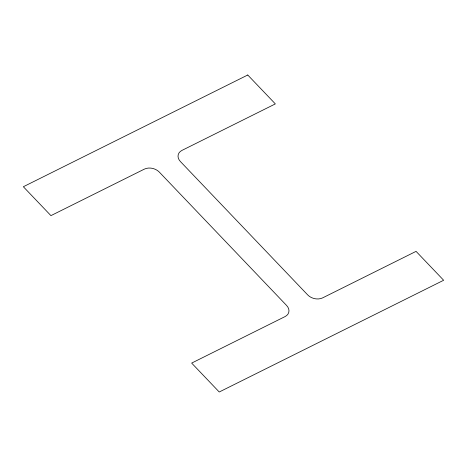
<?xml version="1.0" encoding="UTF-8"?>
<svg xmlns="http://www.w3.org/2000/svg" width="467" height="467" viewBox="0 0 467 467"><rect width="100%" height="100%" fill="white"/><g stroke="black" fill="none" stroke-linecap="round" stroke-linejoin="round"><path stroke-width="0.7" d="M247.755 75L23.35 186.736L50.938 215.637L144.35 169.13A10.776 7.91 14.9 0 1 159.276 172.054L286.598 305.465A10.776 7.91 14.9 0 1 285.068 316.585L191.657 363.092L219.245 392L443.65 280.264L416.062 251.363L322.65 297.87A10.776 7.91 14.9 0 1 307.724 294.946L180.402 161.535A10.776 7.91 14.9 0 1 181.932 150.415L275.343 103.907L247.755 75"/></g></svg>
